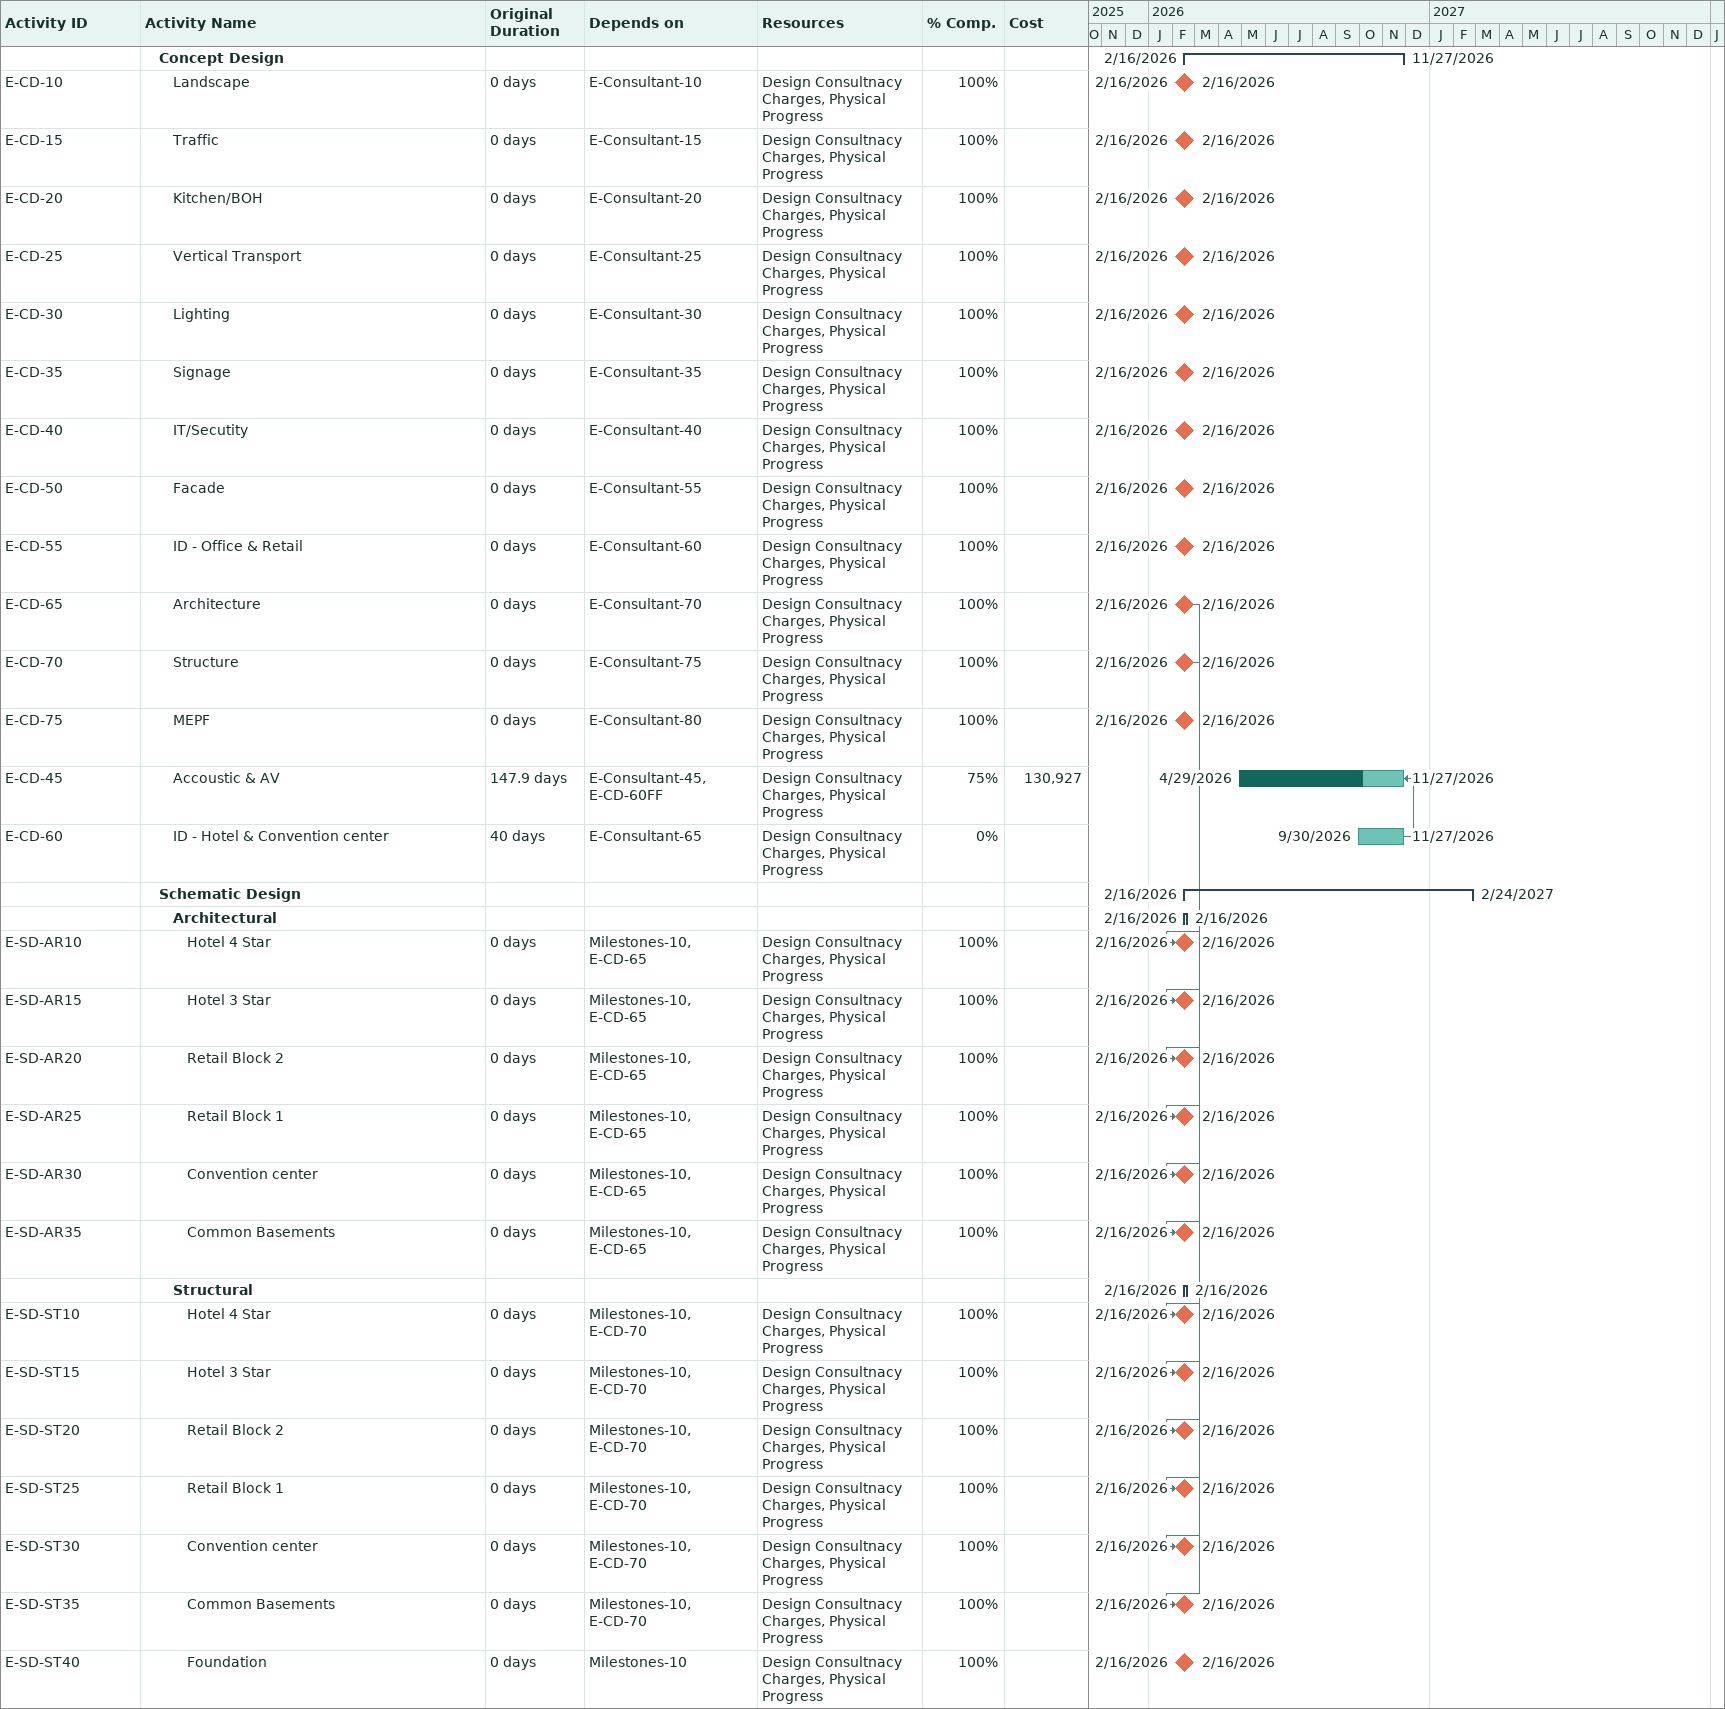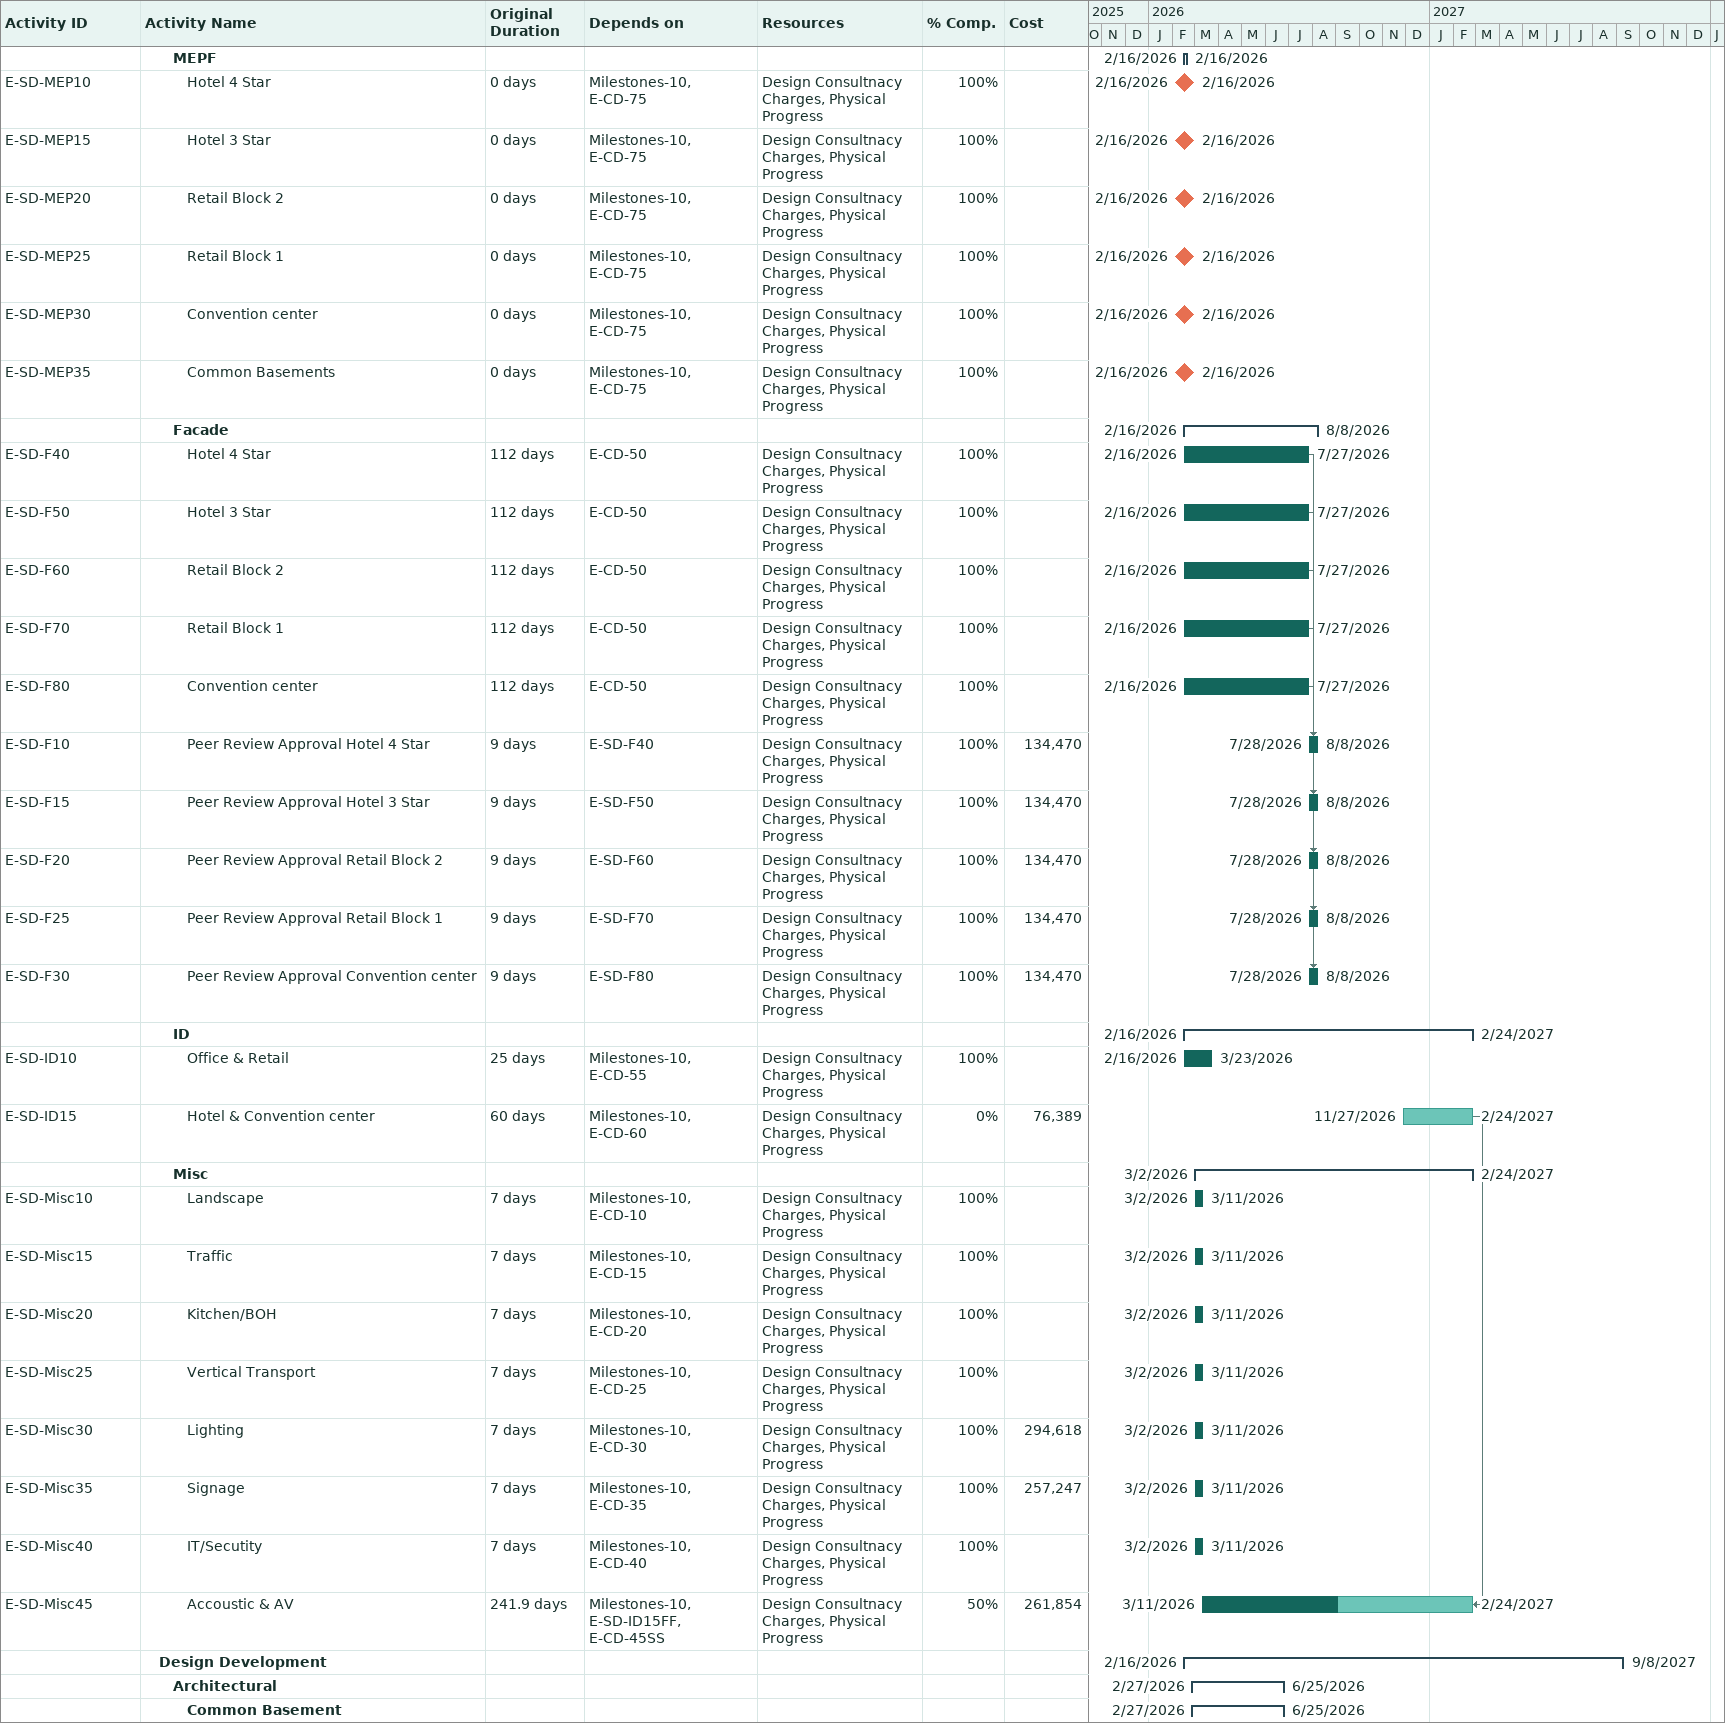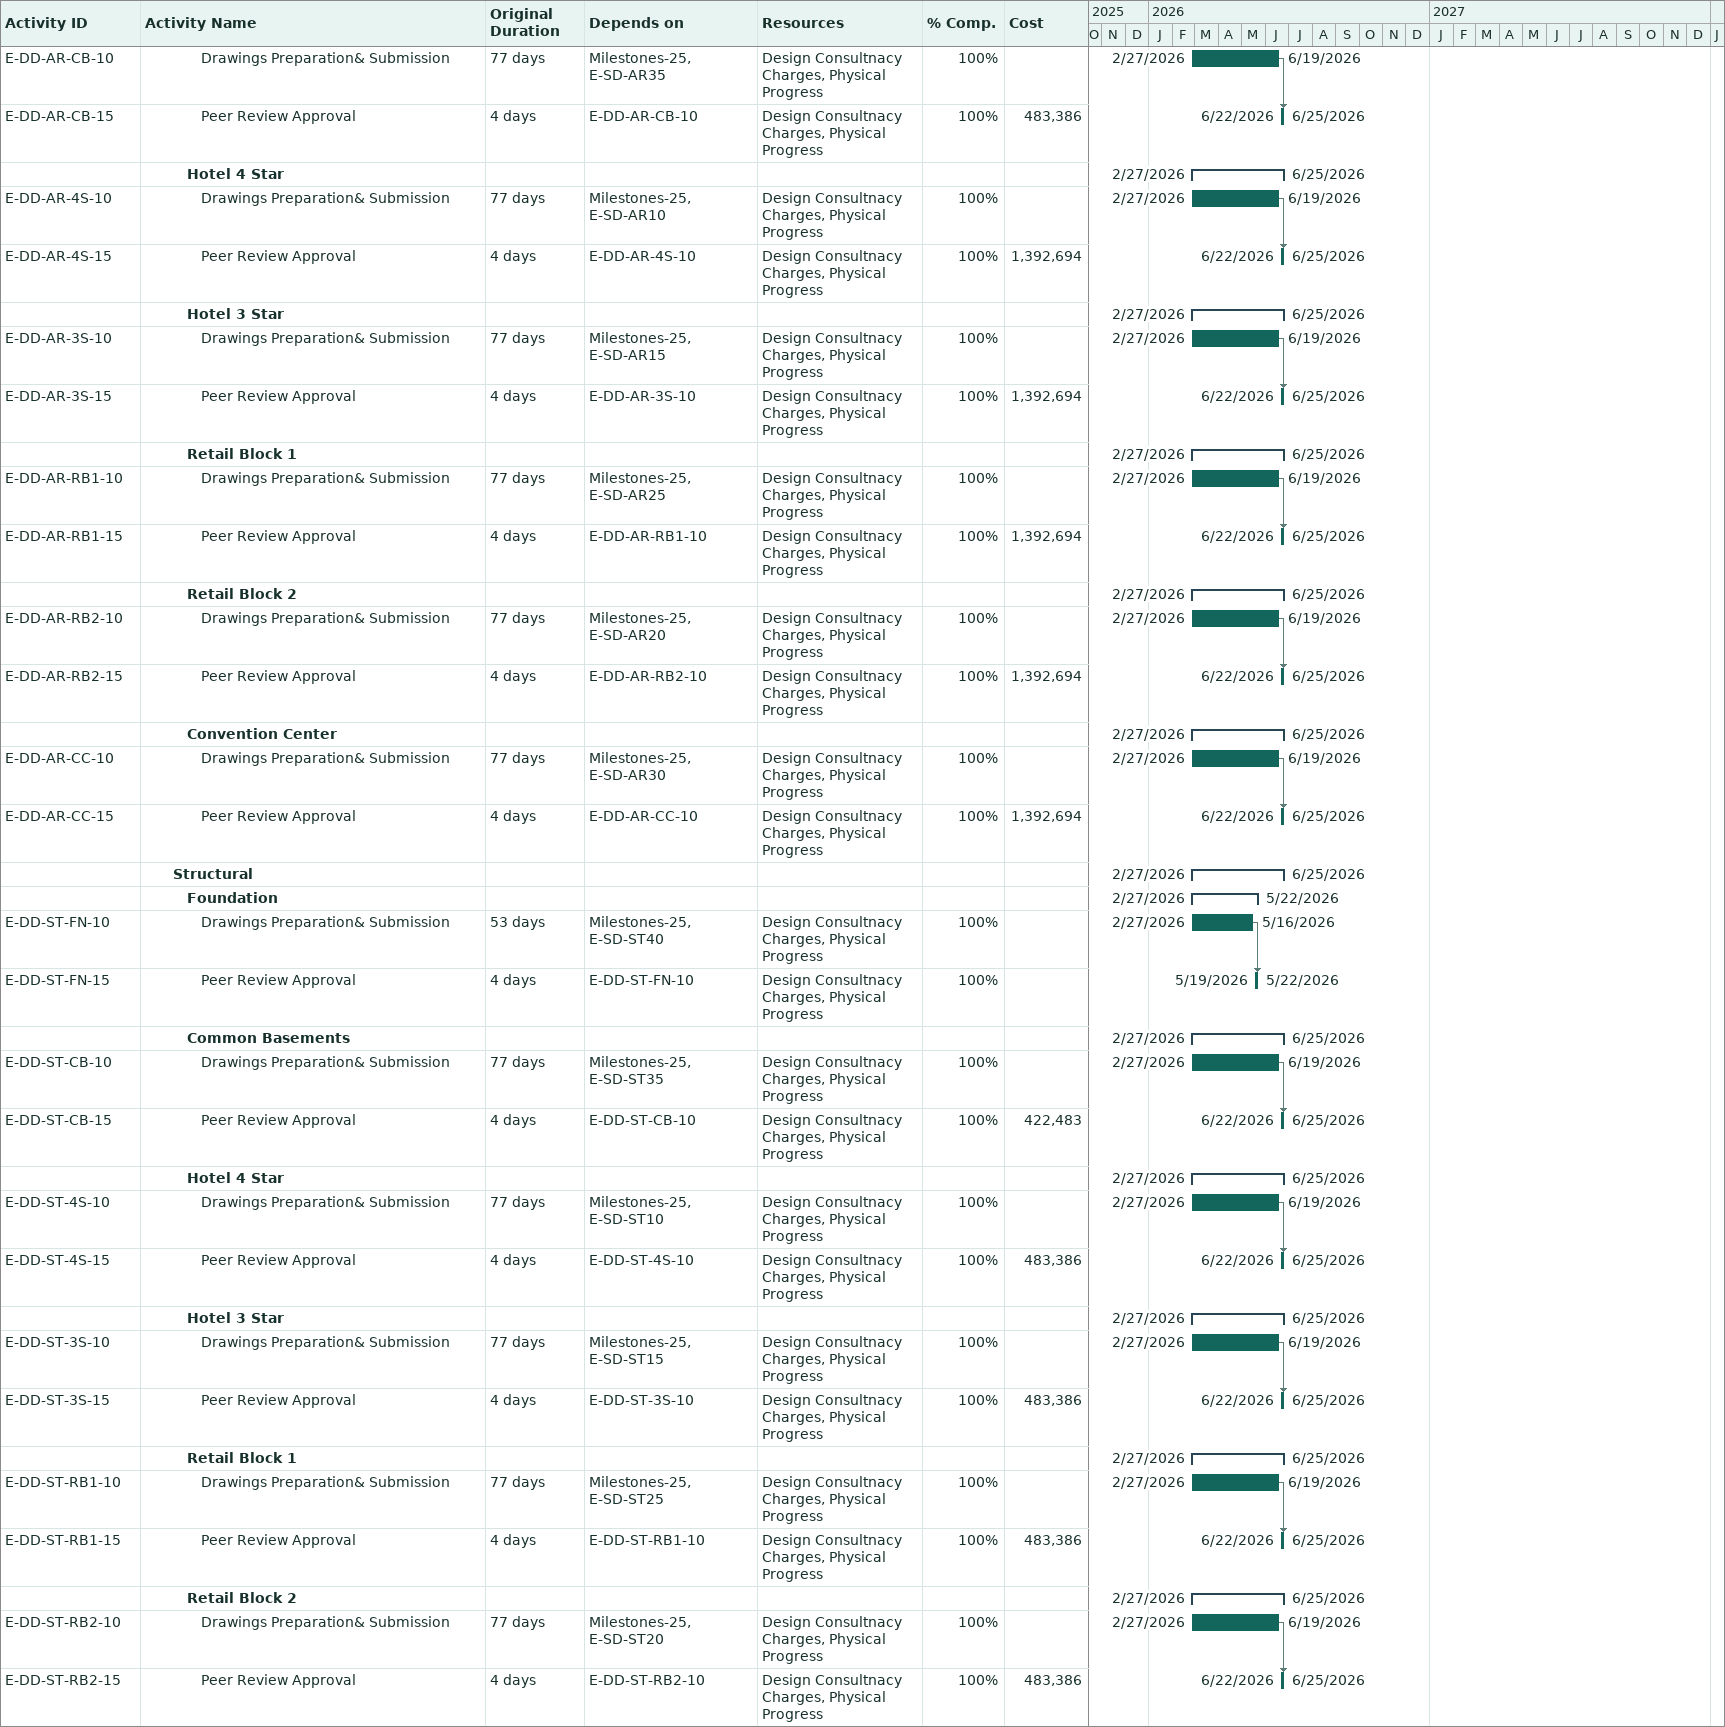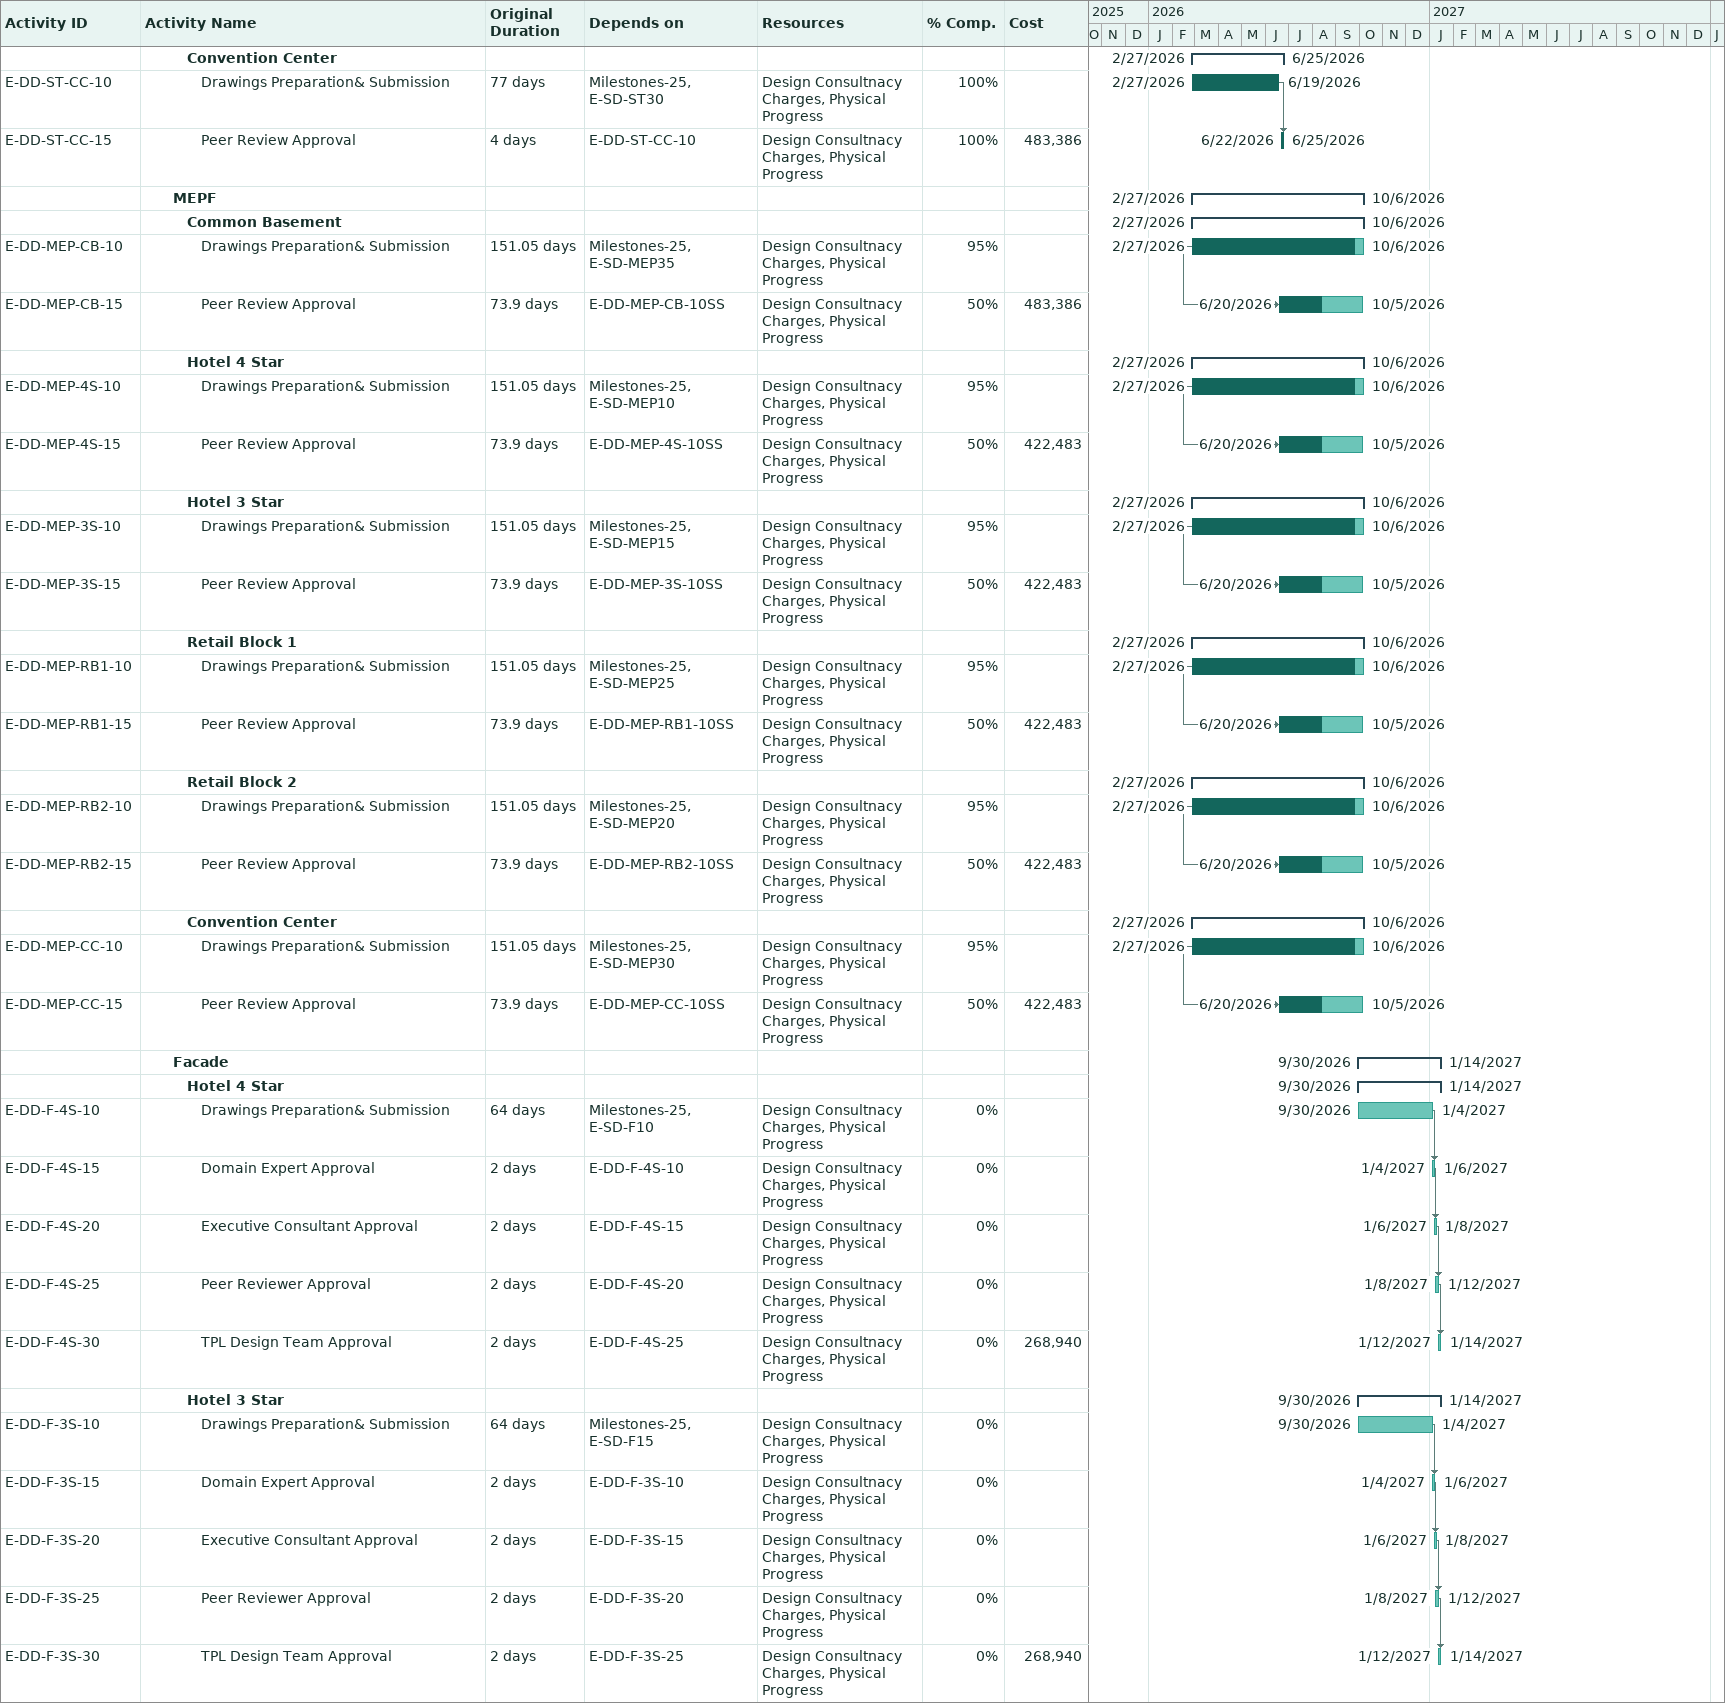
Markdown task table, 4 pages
| ID | Level | Task | Original duration | Start | Finish | Predecessors | Resources | % complete | Cost |
|---|---|---|---|---|---|---|---|---|---|
|  | 2 | **Concept Design** |  | 2026-02-16 | 2026-11-27 |  |  |  |  |
| E-CD-10 | 3 | Landscape | 0d | 2026-02-16 | 2026-02-16 | E-Consultant-10 | Design Consultnacy Charges, Physical Progress | 100 |  |
| E-CD-15 | 3 | Traffic | 0d | 2026-02-16 | 2026-02-16 | E-Consultant-15 | Design Consultnacy Charges, Physical Progress | 100 |  |
| E-CD-20 | 3 | Kitchen/BOH | 0d | 2026-02-16 | 2026-02-16 | E-Consultant-20 | Design Consultnacy Charges, Physical Progress | 100 |  |
| E-CD-25 | 3 | Vertical Transport | 0d | 2026-02-16 | 2026-02-16 | E-Consultant-25 | Design Consultnacy Charges, Physical Progress | 100 |  |
| E-CD-30 | 3 | Lighting | 0d | 2026-02-16 | 2026-02-16 | E-Consultant-30 | Design Consultnacy Charges, Physical Progress | 100 |  |
| E-CD-35 | 3 | Signage | 0d | 2026-02-16 | 2026-02-16 | E-Consultant-35 | Design Consultnacy Charges, Physical Progress | 100 |  |
| E-CD-40 | 3 | IT/Secutity | 0d | 2026-02-16 | 2026-02-16 | E-Consultant-40 | Design Consultnacy Charges, Physical Progress | 100 |  |
| E-CD-50 | 3 | Facade | 0d | 2026-02-16 | 2026-02-16 | E-Consultant-55 | Design Consultnacy Charges, Physical Progress | 100 |  |
| E-CD-55 | 3 | ID - Office & Retail | 0d | 2026-02-16 | 2026-02-16 | E-Consultant-60 | Design Consultnacy Charges, Physical Progress | 100 |  |
| E-CD-65 | 3 | Architecture | 0d | 2026-02-16 | 2026-02-16 | E-Consultant-70 | Design Consultnacy Charges, Physical Progress | 100 |  |
| E-CD-70 | 3 | Structure | 0d | 2026-02-16 | 2026-02-16 | E-Consultant-75 | Design Consultnacy Charges, Physical Progress | 100 |  |
| E-CD-75 | 3 | MEPF | 0d | 2026-02-16 | 2026-02-16 | E-Consultant-80 | Design Consultnacy Charges, Physical Progress | 100 |  |
| E-CD-45 | 3 | Accoustic & AV | 147.9d | 2026-04-29 | 2026-11-27 | E-Consultant-45, E-CD-60FF | Design Consultnacy Charges, Physical Progress | 75 | 130927 |
| E-CD-60 | 3 | ID - Hotel & Convention center | 40d | 2026-09-30 | 2026-11-27 | E-Consultant-65 | Design Consultnacy Charges, Physical Progress | 0 |  |
|  | 2 | **Schematic Design** |  | 2026-02-16 | 2027-02-24 |  |  |  |  |
|  | 3 | **Architectural** |  | 2026-02-16 | 2026-02-16 |  |  |  |  |
| E-SD-AR10 | 4 | Hotel 4 Star | 0d | 2026-02-16 | 2026-02-16 | Milestones-10, E-CD-65 | Design Consultnacy Charges, Physical Progress | 100 |  |
| E-SD-AR15 | 4 | Hotel 3 Star | 0d | 2026-02-16 | 2026-02-16 | Milestones-10, E-CD-65 | Design Consultnacy Charges, Physical Progress | 100 |  |
| E-SD-AR20 | 4 | Retail Block 2 | 0d | 2026-02-16 | 2026-02-16 | Milestones-10, E-CD-65 | Design Consultnacy Charges, Physical Progress | 100 |  |
| E-SD-AR25 | 4 | Retail Block 1 | 0d | 2026-02-16 | 2026-02-16 | Milestones-10, E-CD-65 | Design Consultnacy Charges, Physical Progress | 100 |  |
| E-SD-AR30 | 4 | Convention center | 0d | 2026-02-16 | 2026-02-16 | Milestones-10, E-CD-65 | Design Consultnacy Charges, Physical Progress | 100 |  |
| E-SD-AR35 | 4 | Common Basements | 0d | 2026-02-16 | 2026-02-16 | Milestones-10, E-CD-65 | Design Consultnacy Charges, Physical Progress | 100 |  |
|  | 3 | **Structural** |  | 2026-02-16 | 2026-02-16 |  |  |  |  |
| E-SD-ST10 | 4 | Hotel 4 Star | 0d | 2026-02-16 | 2026-02-16 | Milestones-10, E-CD-70 | Design Consultnacy Charges, Physical Progress | 100 |  |
| E-SD-ST15 | 4 | Hotel 3 Star | 0d | 2026-02-16 | 2026-02-16 | Milestones-10, E-CD-70 | Design Consultnacy Charges, Physical Progress | 100 |  |
| E-SD-ST20 | 4 | Retail Block 2 | 0d | 2026-02-16 | 2026-02-16 | Milestones-10, E-CD-70 | Design Consultnacy Charges, Physical Progress | 100 |  |
| E-SD-ST25 | 4 | Retail Block 1 | 0d | 2026-02-16 | 2026-02-16 | Milestones-10, E-CD-70 | Design Consultnacy Charges, Physical Progress | 100 |  |
| E-SD-ST30 | 4 | Convention center | 0d | 2026-02-16 | 2026-02-16 | Milestones-10, E-CD-70 | Design Consultnacy Charges, Physical Progress | 100 |  |
| E-SD-ST35 | 4 | Common Basements | 0d | 2026-02-16 | 2026-02-16 | Milestones-10, E-CD-70 | Design Consultnacy Charges, Physical Progress | 100 |  |
| E-SD-ST40 | 4 | Foundation | 0d | 2026-02-16 | 2026-02-16 | Milestones-10 | Design Consultnacy Charges, Physical Progress | 100 |  |
|  | 3 | **MEPF** |  | 2026-02-16 | 2026-02-16 |  |  |  |  |
| E-SD-MEP10 | 4 | Hotel 4 Star | 0d | 2026-02-16 | 2026-02-16 | Milestones-10, E-CD-75 | Design Consultnacy Charges, Physical Progress | 100 |  |
| E-SD-MEP15 | 4 | Hotel 3 Star | 0d | 2026-02-16 | 2026-02-16 | Milestones-10, E-CD-75 | Design Consultnacy Charges, Physical Progress | 100 |  |
| E-SD-MEP20 | 4 | Retail Block 2 | 0d | 2026-02-16 | 2026-02-16 | Milestones-10, E-CD-75 | Design Consultnacy Charges, Physical Progress | 100 |  |
| E-SD-MEP25 | 4 | Retail Block 1 | 0d | 2026-02-16 | 2026-02-16 | Milestones-10, E-CD-75 | Design Consultnacy Charges, Physical Progress | 100 |  |
| E-SD-MEP30 | 4 | Convention center | 0d | 2026-02-16 | 2026-02-16 | Milestones-10, E-CD-75 | Design Consultnacy Charges, Physical Progress | 100 |  |
| E-SD-MEP35 | 4 | Common Basements | 0d | 2026-02-16 | 2026-02-16 | Milestones-10, E-CD-75 | Design Consultnacy Charges, Physical Progress | 100 |  |
|  | 3 | **Facade** |  | 2026-02-16 | 2026-08-08 |  |  |  |  |
| E-SD-F40 | 4 | Hotel 4 Star | 112d | 2026-02-16 | 2026-07-27 | E-CD-50 | Design Consultnacy Charges, Physical Progress | 100 |  |
| E-SD-F50 | 4 | Hotel 3 Star | 112d | 2026-02-16 | 2026-07-27 | E-CD-50 | Design Consultnacy Charges, Physical Progress | 100 |  |
| E-SD-F60 | 4 | Retail Block 2 | 112d | 2026-02-16 | 2026-07-27 | E-CD-50 | Design Consultnacy Charges, Physical Progress | 100 |  |
| E-SD-F70 | 4 | Retail Block 1 | 112d | 2026-02-16 | 2026-07-27 | E-CD-50 | Design Consultnacy Charges, Physical Progress | 100 |  |
| E-SD-F80 | 4 | Convention center | 112d | 2026-02-16 | 2026-07-27 | E-CD-50 | Design Consultnacy Charges, Physical Progress | 100 |  |
| E-SD-F10 | 4 | Peer Review Approval Hotel 4 Star | 9d | 2026-07-28 | 2026-08-08 | E-SD-F40 | Design Consultnacy Charges, Physical Progress | 100 | 134470 |
| E-SD-F15 | 4 | Peer Review Approval Hotel 3 Star | 9d | 2026-07-28 | 2026-08-08 | E-SD-F50 | Design Consultnacy Charges, Physical Progress | 100 | 134470 |
| E-SD-F20 | 4 | Peer Review Approval Retail Block 2 | 9d | 2026-07-28 | 2026-08-08 | E-SD-F60 | Design Consultnacy Charges, Physical Progress | 100 | 134470 |
| E-SD-F25 | 4 | Peer Review Approval Retail Block 1 | 9d | 2026-07-28 | 2026-08-08 | E-SD-F70 | Design Consultnacy Charges, Physical Progress | 100 | 134470 |
| E-SD-F30 | 4 | Peer Review Approval Convention center | 9d | 2026-07-28 | 2026-08-08 | E-SD-F80 | Design Consultnacy Charges, Physical Progress | 100 | 134470 |
|  | 3 | **ID** |  | 2026-02-16 | 2027-02-24 |  |  |  |  |
| E-SD-ID10 | 4 | Office & Retail | 25d | 2026-02-16 | 2026-03-23 | Milestones-10, E-CD-55 | Design Consultnacy Charges, Physical Progress | 100 |  |
| E-SD-ID15 | 4 | Hotel & Convention center | 60d | 2026-11-27 | 2027-02-24 | Milestones-10, E-CD-60 | Design Consultnacy Charges, Physical Progress | 0 | 76389 |
|  | 3 | **Misc** |  | 2026-03-02 | 2027-02-24 |  |  |  |  |
| E-SD-Misc10 | 4 | Landscape | 7d | 2026-03-02 | 2026-03-11 | Milestones-10, E-CD-10 | Design Consultnacy Charges, Physical Progress | 100 |  |
| E-SD-Misc15 | 4 | Traffic | 7d | 2026-03-02 | 2026-03-11 | Milestones-10, E-CD-15 | Design Consultnacy Charges, Physical Progress | 100 |  |
| E-SD-Misc20 | 4 | Kitchen/BOH | 7d | 2026-03-02 | 2026-03-11 | Milestones-10, E-CD-20 | Design Consultnacy Charges, Physical Progress | 100 |  |
| E-SD-Misc25 | 4 | Vertical Transport | 7d | 2026-03-02 | 2026-03-11 | Milestones-10, E-CD-25 | Design Consultnacy Charges, Physical Progress | 100 |  |
| E-SD-Misc30 | 4 | Lighting | 7d | 2026-03-02 | 2026-03-11 | Milestones-10, E-CD-30 | Design Consultnacy Charges, Physical Progress | 100 | 294618 |
| E-SD-Misc35 | 4 | Signage | 7d | 2026-03-02 | 2026-03-11 | Milestones-10, E-CD-35 | Design Consultnacy Charges, Physical Progress | 100 | 257247 |
| E-SD-Misc40 | 4 | IT/Secutity | 7d | 2026-03-02 | 2026-03-11 | Milestones-10, E-CD-40 | Design Consultnacy Charges, Physical Progress | 100 |  |
| E-SD-Misc45 | 4 | Accoustic & AV | 241.9d | 2026-03-11 | 2027-02-24 | Milestones-10, E-SD-ID15FF, E-CD-45SS | Design Consultnacy Charges, Physical Progress | 50 | 261854 |
|  | 2 | **Design Development** |  | 2026-02-16 | 2027-09-08 |  |  |  |  |
|  | 3 | **Architectural** |  | 2026-02-27 | 2026-06-25 |  |  |  |  |
|  | 4 | **Common Basement** |  | 2026-02-27 | 2026-06-25 |  |  |  |  |
| E-DD-AR-CB-10 | 5 | Drawings Preparation& Submission | 77d | 2026-02-27 | 2026-06-19 | Milestones-25, E-SD-AR35 | Design Consultnacy Charges, Physical Progress | 100 |  |
| E-DD-AR-CB-15 | 5 | Peer Review Approval | 4d | 2026-06-22 | 2026-06-25 | E-DD-AR-CB-10 | Design Consultnacy Charges, Physical Progress | 100 | 483386 |
|  | 4 | **Hotel 4 Star** |  | 2026-02-27 | 2026-06-25 |  |  |  |  |
| E-DD-AR-4S-10 | 5 | Drawings Preparation& Submission | 77d | 2026-02-27 | 2026-06-19 | Milestones-25, E-SD-AR10 | Design Consultnacy Charges, Physical Progress | 100 |  |
| E-DD-AR-4S-15 | 5 | Peer Review Approval | 4d | 2026-06-22 | 2026-06-25 | E-DD-AR-4S-10 | Design Consultnacy Charges, Physical Progress | 100 | 1392694 |
|  | 4 | **Hotel 3 Star** |  | 2026-02-27 | 2026-06-25 |  |  |  |  |
| E-DD-AR-3S-10 | 5 | Drawings Preparation& Submission | 77d | 2026-02-27 | 2026-06-19 | Milestones-25, E-SD-AR15 | Design Consultnacy Charges, Physical Progress | 100 |  |
| E-DD-AR-3S-15 | 5 | Peer Review Approval | 4d | 2026-06-22 | 2026-06-25 | E-DD-AR-3S-10 | Design Consultnacy Charges, Physical Progress | 100 | 1392694 |
|  | 4 | **Retail Block 1** |  | 2026-02-27 | 2026-06-25 |  |  |  |  |
| E-DD-AR-RB1-10 | 5 | Drawings Preparation& Submission | 77d | 2026-02-27 | 2026-06-19 | Milestones-25, E-SD-AR25 | Design Consultnacy Charges, Physical Progress | 100 |  |
| E-DD-AR-RB1-15 | 5 | Peer Review Approval | 4d | 2026-06-22 | 2026-06-25 | E-DD-AR-RB1-10 | Design Consultnacy Charges, Physical Progress | 100 | 1392694 |
|  | 4 | **Retail Block 2** |  | 2026-02-27 | 2026-06-25 |  |  |  |  |
| E-DD-AR-RB2-10 | 5 | Drawings Preparation& Submission | 77d | 2026-02-27 | 2026-06-19 | Milestones-25, E-SD-AR20 | Design Consultnacy Charges, Physical Progress | 100 |  |
| E-DD-AR-RB2-15 | 5 | Peer Review Approval | 4d | 2026-06-22 | 2026-06-25 | E-DD-AR-RB2-10 | Design Consultnacy Charges, Physical Progress | 100 | 1392694 |
|  | 4 | **Convention Center** |  | 2026-02-27 | 2026-06-25 |  |  |  |  |
| E-DD-AR-CC-10 | 5 | Drawings Preparation& Submission | 77d | 2026-02-27 | 2026-06-19 | Milestones-25, E-SD-AR30 | Design Consultnacy Charges, Physical Progress | 100 |  |
| E-DD-AR-CC-15 | 5 | Peer Review Approval | 4d | 2026-06-22 | 2026-06-25 | E-DD-AR-CC-10 | Design Consultnacy Charges, Physical Progress | 100 | 1392694 |
|  | 3 | **Structural** |  | 2026-02-27 | 2026-06-25 |  |  |  |  |
|  | 4 | **Foundation** |  | 2026-02-27 | 2026-05-22 |  |  |  |  |
| E-DD-ST-FN-10 | 5 | Drawings Preparation& Submission | 53d | 2026-02-27 | 2026-05-16 | Milestones-25, E-SD-ST40 | Design Consultnacy Charges, Physical Progress | 100 |  |
| E-DD-ST-FN-15 | 5 | Peer Review Approval | 4d | 2026-05-19 | 2026-05-22 | E-DD-ST-FN-10 | Design Consultnacy Charges, Physical Progress | 100 |  |
|  | 4 | **Common Basements** |  | 2026-02-27 | 2026-06-25 |  |  |  |  |
| E-DD-ST-CB-10 | 5 | Drawings Preparation& Submission | 77d | 2026-02-27 | 2026-06-19 | Milestones-25, E-SD-ST35 | Design Consultnacy Charges, Physical Progress | 100 |  |
| E-DD-ST-CB-15 | 5 | Peer Review Approval | 4d | 2026-06-22 | 2026-06-25 | E-DD-ST-CB-10 | Design Consultnacy Charges, Physical Progress | 100 | 422483 |
|  | 4 | **Hotel 4 Star** |  | 2026-02-27 | 2026-06-25 |  |  |  |  |
| E-DD-ST-4S-10 | 5 | Drawings Preparation& Submission | 77d | 2026-02-27 | 2026-06-19 | Milestones-25, E-SD-ST10 | Design Consultnacy Charges, Physical Progress | 100 |  |
| E-DD-ST-4S-15 | 5 | Peer Review Approval | 4d | 2026-06-22 | 2026-06-25 | E-DD-ST-4S-10 | Design Consultnacy Charges, Physical Progress | 100 | 483386 |
|  | 4 | **Hotel 3 Star** |  | 2026-02-27 | 2026-06-25 |  |  |  |  |
| E-DD-ST-3S-10 | 5 | Drawings Preparation& Submission | 77d | 2026-02-27 | 2026-06-19 | Milestones-25, E-SD-ST15 | Design Consultnacy Charges, Physical Progress | 100 |  |
| E-DD-ST-3S-15 | 5 | Peer Review Approval | 4d | 2026-06-22 | 2026-06-25 | E-DD-ST-3S-10 | Design Consultnacy Charges, Physical Progress | 100 | 483386 |
|  | 4 | **Retail Block 1** |  | 2026-02-27 | 2026-06-25 |  |  |  |  |
| E-DD-ST-RB1-10 | 5 | Drawings Preparation& Submission | 77d | 2026-02-27 | 2026-06-19 | Milestones-25, E-SD-ST25 | Design Consultnacy Charges, Physical Progress | 100 |  |
| E-DD-ST-RB1-15 | 5 | Peer Review Approval | 4d | 2026-06-22 | 2026-06-25 | E-DD-ST-RB1-10 | Design Consultnacy Charges, Physical Progress | 100 | 483386 |
|  | 4 | **Retail Block 2** |  | 2026-02-27 | 2026-06-25 |  |  |  |  |
| E-DD-ST-RB2-10 | 5 | Drawings Preparation& Submission | 77d | 2026-02-27 | 2026-06-19 | Milestones-25, E-SD-ST20 | Design Consultnacy Charges, Physical Progress | 100 |  |
| E-DD-ST-RB2-15 | 5 | Peer Review Approval | 4d | 2026-06-22 | 2026-06-25 | E-DD-ST-RB2-10 | Design Consultnacy Charges, Physical Progress | 100 | 483386 |
|  | 4 | **Convention Center** |  | 2026-02-27 | 2026-06-25 |  |  |  |  |
| E-DD-ST-CC-10 | 5 | Drawings Preparation& Submission | 77d | 2026-02-27 | 2026-06-19 | Milestones-25, E-SD-ST30 | Design Consultnacy Charges, Physical Progress | 100 |  |
| E-DD-ST-CC-15 | 5 | Peer Review Approval | 4d | 2026-06-22 | 2026-06-25 | E-DD-ST-CC-10 | Design Consultnacy Charges, Physical Progress | 100 | 483386 |
|  | 3 | **MEPF** |  | 2026-02-27 | 2026-10-06 |  |  |  |  |
|  | 4 | **Common Basement** |  | 2026-02-27 | 2026-10-06 |  |  |  |  |
| E-DD-MEP-CB-10 | 5 | Drawings Preparation& Submission | 151.05d | 2026-02-27 | 2026-10-06 | Milestones-25, E-SD-MEP35 | Design Consultnacy Charges, Physical Progress | 95 |  |
| E-DD-MEP-CB-15 | 5 | Peer Review Approval | 73.9d | 2026-06-20 | 2026-10-05 | E-DD-MEP-CB-10SS | Design Consultnacy Charges, Physical Progress | 50 | 483386 |
|  | 4 | **Hotel 4 Star** |  | 2026-02-27 | 2026-10-06 |  |  |  |  |
| E-DD-MEP-4S-10 | 5 | Drawings Preparation& Submission | 151.05d | 2026-02-27 | 2026-10-06 | Milestones-25, E-SD-MEP10 | Design Consultnacy Charges, Physical Progress | 95 |  |
| E-DD-MEP-4S-15 | 5 | Peer Review Approval | 73.9d | 2026-06-20 | 2026-10-05 | E-DD-MEP-4S-10SS | Design Consultnacy Charges, Physical Progress | 50 | 422483 |
|  | 4 | **Hotel 3 Star** |  | 2026-02-27 | 2026-10-06 |  |  |  |  |
| E-DD-MEP-3S-10 | 5 | Drawings Preparation& Submission | 151.05d | 2026-02-27 | 2026-10-06 | Milestones-25, E-SD-MEP15 | Design Consultnacy Charges, Physical Progress | 95 |  |
| E-DD-MEP-3S-15 | 5 | Peer Review Approval | 73.9d | 2026-06-20 | 2026-10-05 | E-DD-MEP-3S-10SS | Design Consultnacy Charges, Physical Progress | 50 | 422483 |
|  | 4 | **Retail Block 1** |  | 2026-02-27 | 2026-10-06 |  |  |  |  |
| E-DD-MEP-RB1-10 | 5 | Drawings Preparation& Submission | 151.05d | 2026-02-27 | 2026-10-06 | Milestones-25, E-SD-MEP25 | Design Consultnacy Charges, Physical Progress | 95 |  |
| E-DD-MEP-RB1-15 | 5 | Peer Review Approval | 73.9d | 2026-06-20 | 2026-10-05 | E-DD-MEP-RB1-10SS | Design Consultnacy Charges, Physical Progress | 50 | 422483 |
|  | 4 | **Retail Block 2** |  | 2026-02-27 | 2026-10-06 |  |  |  |  |
| E-DD-MEP-RB2-10 | 5 | Drawings Preparation& Submission | 151.05d | 2026-02-27 | 2026-10-06 | Milestones-25, E-SD-MEP20 | Design Consultnacy Charges, Physical Progress | 95 |  |
| E-DD-MEP-RB2-15 | 5 | Peer Review Approval | 73.9d | 2026-06-20 | 2026-10-05 | E-DD-MEP-RB2-10SS | Design Consultnacy Charges, Physical Progress | 50 | 422483 |
|  | 4 | **Convention Center** |  | 2026-02-27 | 2026-10-06 |  |  |  |  |
| E-DD-MEP-CC-10 | 5 | Drawings Preparation& Submission | 151.05d | 2026-02-27 | 2026-10-06 | Milestones-25, E-SD-MEP30 | Design Consultnacy Charges, Physical Progress | 95 |  |
| E-DD-MEP-CC-15 | 5 | Peer Review Approval | 73.9d | 2026-06-20 | 2026-10-05 | E-DD-MEP-CC-10SS | Design Consultnacy Charges, Physical Progress | 50 | 422483 |
|  | 3 | **Facade** |  | 2026-09-30 | 2027-01-14 |  |  |  |  |
|  | 4 | **Hotel 4 Star** |  | 2026-09-30 | 2027-01-14 |  |  |  |  |
| E-DD-F-4S-10 | 5 | Drawings Preparation& Submission | 64d | 2026-09-30 | 2027-01-04 | Milestones-25, E-SD-F10 | Design Consultnacy Charges, Physical Progress | 0 |  |
| E-DD-F-4S-15 | 5 | Domain Expert Approval | 2d | 2027-01-04 | 2027-01-06 | E-DD-F-4S-10 | Design Consultnacy Charges, Physical Progress | 0 |  |
| E-DD-F-4S-20 | 5 | Executive Consultant Approval | 2d | 2027-01-06 | 2027-01-08 | E-DD-F-4S-15 | Design Consultnacy Charges, Physical Progress | 0 |  |
| E-DD-F-4S-25 | 5 | Peer Reviewer Approval | 2d | 2027-01-08 | 2027-01-12 | E-DD-F-4S-20 | Design Consultnacy Charges, Physical Progress | 0 |  |
| E-DD-F-4S-30 | 5 | TPL Design Team Approval | 2d | 2027-01-12 | 2027-01-14 | E-DD-F-4S-25 | Design Consultnacy Charges, Physical Progress | 0 | 268940 |
|  | 4 | **Hotel 3 Star** |  | 2026-09-30 | 2027-01-14 |  |  |  |  |
| E-DD-F-3S-10 | 5 | Drawings Preparation& Submission | 64d | 2026-09-30 | 2027-01-04 | Milestones-25, E-SD-F15 | Design Consultnacy Charges, Physical Progress | 0 |  |
| E-DD-F-3S-15 | 5 | Domain Expert Approval | 2d | 2027-01-04 | 2027-01-06 | E-DD-F-3S-10 | Design Consultnacy Charges, Physical Progress | 0 |  |
| E-DD-F-3S-20 | 5 | Executive Consultant Approval | 2d | 2027-01-06 | 2027-01-08 | E-DD-F-3S-15 | Design Consultnacy Charges, Physical Progress | 0 |  |
| E-DD-F-3S-25 | 5 | Peer Reviewer Approval | 2d | 2027-01-08 | 2027-01-12 | E-DD-F-3S-20 | Design Consultnacy Charges, Physical Progress | 0 |  |
| E-DD-F-3S-30 | 5 | TPL Design Team Approval | 2d | 2027-01-12 | 2027-01-14 | E-DD-F-3S-25 | Design Consultnacy Charges, Physical Progress | 0 | 268940 |
